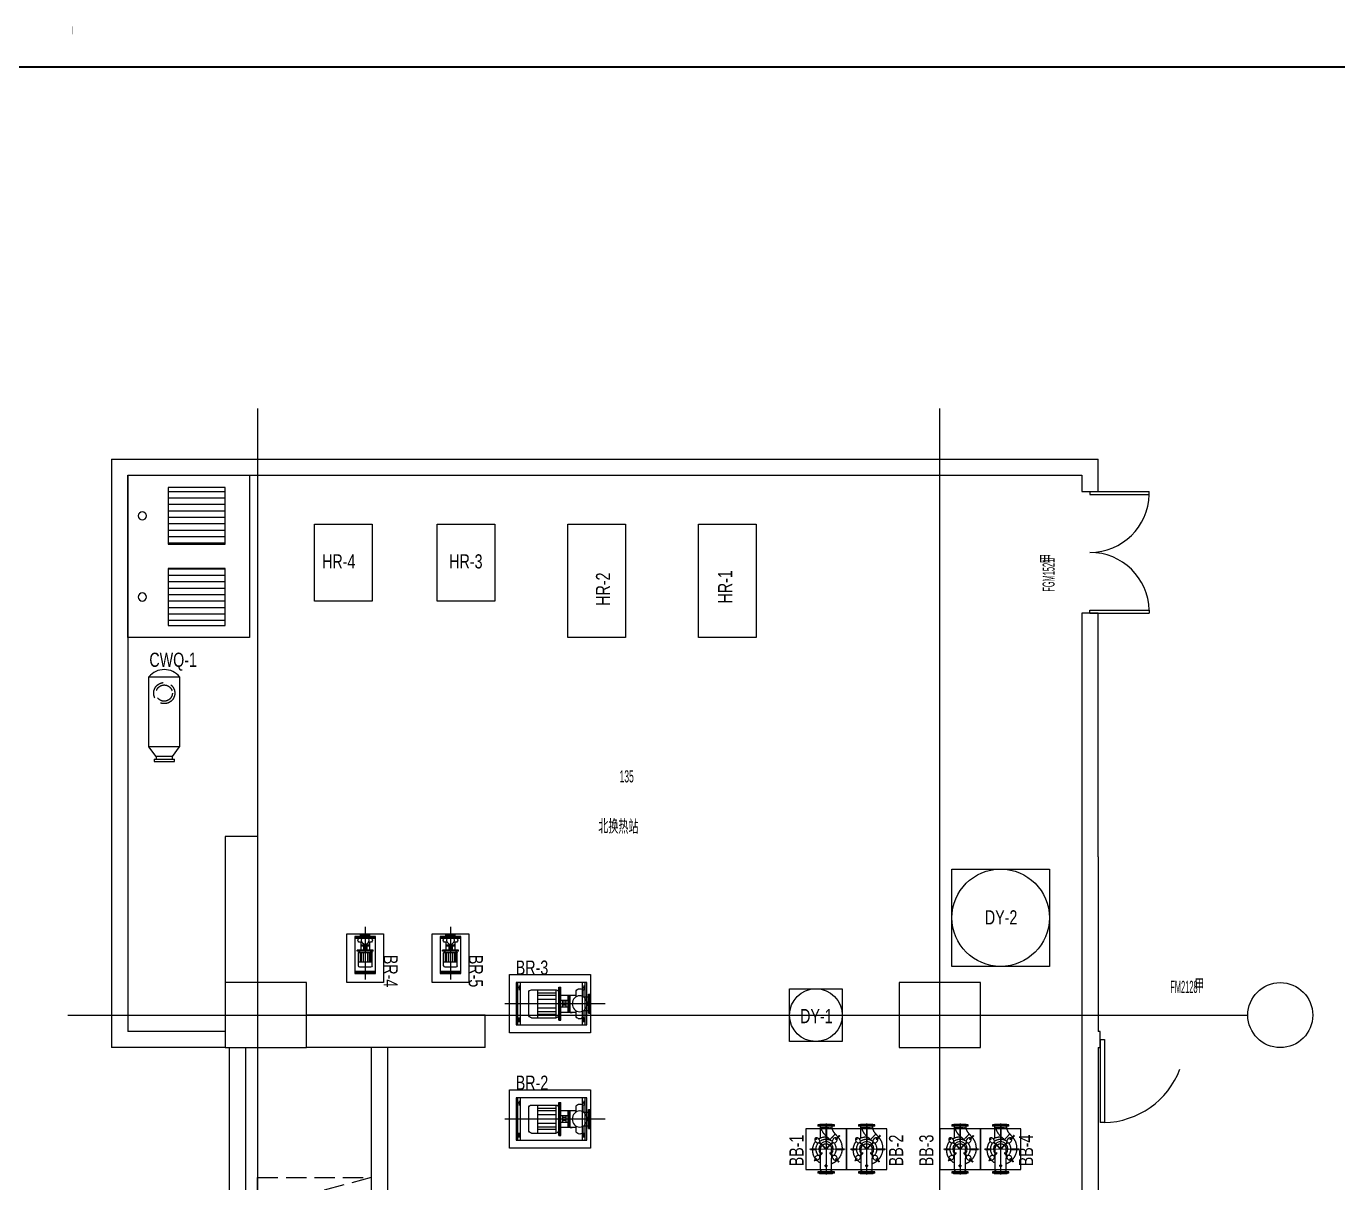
# Model space of a CAD drawing. Extents: x -253824 to 107923, y -224968 to 180578.
# Drawn here: x -191323 to -175171, y 16185 to 30432 of the extents above; entities that cross this region are included whole.
import ezdxf
from ezdxf.enums import TextEntityAlignment as Align

# ---------------------------------------------------------------- set-up
doc = ezdxf.new("R2010")
doc.units = 0
doc.header["$LTSCALE"] = 1000
doc.header["$MEASUREMENT"] = 0
doc.linetypes.add('CENTER', pattern=[2, 1.25, -0.25, 0.25, -0.25])
doc.linetypes.add('DASH', pattern=[0.35, 0.25, -0.1])
doc.layers.get('0').update_dxf_attribs({"linetype": 'CONTINUOUS'})
for name, color, linetype in [('02-TEXT_房间', 7, 'CONTINUOUS'), ('1轮廓实线层', 7, 'CONTINUOUS'), ('3中心线层', 1, 'CENTER'), ('A-TECH_结构', 21, 'CONTINUOUS'), ('A_STR-砌块墙', 121, 'CONTINUOUS'), ('A_STR-砼墙', 51, 'CONTINUOUS'), ('A_STR-砼柱', 51, 'CONTINUOUS'), ('ACS_COM_BZ', 3, 'CONTINUOUS'), ('AXIS', 3, 'CONTINUOUS'), ('AXIS_TEXT', 7, 'CONTINUOUS'), ('DEVICE', 2, 'CONTINUOUS'), ('DOOR_FIRE', 220, 'CONTINUOUS'), ('DOOR_FIRE_TEXT', 7, 'CONTINUOUS'), ('DOTE', 1, 'CONTINUOUS'), ('WALL', 9, 'CONTINUOUS'), ('改造', 7, 'CONTINUOUS'), ('集水坑&', 6, 'CONTINUOUS')]:
    doc.layers.add(name, color=color, linetype=linetype)
doc.layers.add('04-不打印_辅助线', color=165, linetype='CONTINUOUS', plot=False)
doc.layers.add('4', color=1, linetype='CENTER', lineweight=18)
doc.styles.add('_TCH_SPACE', font='ros.shx', dxfattribs={"width": 0.75, "height": 5, "bigfont": 'jd.shx'})
doc.styles.add('_TCH_WINDOW', font='ros.shx', dxfattribs={"width": 0.65, "height": 3.5, "bigfont": 'jd.shx'})
doc.styles.add('COMPLEX', font='COMPLEX')
doc.styles.add('HZF', font='ros.shx', dxfattribs={"width": 0.75, "bigfont": 'jd.shx'})

# ---------------------------------------------------------------- blocks, each defined once
blk = doc.blocks.new('图框-A1')
for points, const_width in [([(0, 0), (841, 0), (841, 594), (0, 594)], 0.05), ([(766, 584), (25, 584), (25, 10), (766, 10)], 0.5)]:
    blk.add_lwpolyline(points, close=True, dxfattribs=dict(const_width=const_width))
at = {"const_width": 0.05}
blk.add_lwpolyline([(420.5, 594), (420.5, 592)], dxfattribs=at)
blk = doc.blocks.new('12ddddddj')
at = {"layer": '集水坑&', "linetype": 'Continuous'}
h = blk.add_hatch(dxfattribs=at)
h.set_pattern_fill('ANSI31', color=256, scale=50, angle=135)
h.set_pattern_definition([(180, (350, -250), (-7e-15, -79.375), [])])
h.paths.add_polyline_path([(3014056, 294593), (3014756, 294593), (3014756, 293893), (3014056, 293893)])
h.paths.add_polyline_path([(3014056, 293593), (3014756, 293593), (3014756, 292893), (3014056, 292893)])
for points in [[(3015056, 294743), (3013556, 294743), (3013556, 292743), (3015056, 292743)], [(3014056, 294593), (3014756, 294593), (3014756, 293893), (3014056, 293893)], [(3014056, 293593), (3014756, 293593), (3014756, 292893), (3014056, 292893)]]:
    blk.add_lwpolyline(points, close=True, dxfattribs=at)
for centre in [(3013736, 294243), (3013736, 293243)]:
    blk.add_circle(centre, 50, dxfattribs=at)
blk = doc.blocks.new('_AXISO')
blk.add_circle((0, 0), 0.5)
at = {"layer": 'AXIS_TEXT', "style": 'COMPLEX', "width": 1.041667}
blk.add_attdef('A', text='', height=0.56, dxfattribs=at).set_placement((-0.25, -0.28), (0.25, -0.28), align=Align.FIT)
blk = doc.blocks.new('h1')
at = {"layer": 'A-TECH_结构', "linetype": 'DASH'}
for points in [[(-2, -2001), (1398, -2001), (1398, -4700), (-2, -4700), (-2, -2001)], [(1398, -2001), (455, -2250), (-2, -4700)]]:
    blk.add_lwpolyline(points, dxfattribs=at)
at = {"layer": 'A_STR-砌块墙'}
for p, q in [((-1802, 6850), (10348, 6850)), ((-1802, 6850), (-1802, -400)), ((10348, 6450), (10348, 6850)), ((-1602, 6650), (10148, 6650)), ((-1602, 6650), (-1602, -200)), ((10148, 6650), (10148, 6450)), ((10148, 6450), (10348, 6450)), ((10348, 4950), (10148, 4950)), ((10148, 4950), (10148, 1950)), ((10348, 1950), (10348, 4950)), ((10148, 1950), (10148, 1950)), ((10148, 1950), (10148, -300)), ((10348, 1950), (10348, -200)), ((-402, -200), (-1602, -200)), ((10148, -300), (10148, -4700)), ((10373, -200), (10348, -200)), ((10373, -400), (10373, -200)), ((-402, -400), (-1802, -400)), ((-352, -400), (-352, -6299)), ((-152, -400), (-152, -6299)), ((1398, -400), (1398, -4800)), ((1598, -400), (1398, -400)), ((1598, -400), (1598, -4700)), ((10348, -400), (10373, -400)), ((10348, -400), (10348, -4700)), ((1398, -4800), (1398, -6299)), ((10148, -4700), (1598, -4700)), ((10348, -4700), (10348, -4700)), ((10348, -4900), (10348, -4700)), ((10148, -4900), (1598, -4900)), ((1598, -4900), (1598, -6299)), ((10148, -4900), (10148, -6299)), ((10348, -4900), (10348, -4900)), ((10348, -4900), (10348, -6299))]:
    blk.add_line(p, q, dxfattribs=at)
at = {"layer": 'A_STR-砼墙'}
for p, q in [((-402, 2200), (-402, 400)), ((-2, 2200), (-402, 2200)), ((-2, 2200), (-2, 400)), ((2798, 0), (598, 0)), ((2798, -400), (2798, 0)), ((2798, -400), (598, -400))]:
    blk.add_line(p, q, dxfattribs=at)
at = {"layer": 'A_STR-砼柱'}
for p, q in [((598, 400), (-402, 400)), ((-402, 400), (-402, -400)), ((598, -400), (598, 400)), ((8898, 400), (7898, 400)), ((7898, 400), (7898, -400)), ((8898, -400), (8898, 400)), ((-402, -400), (598, -400)), ((7898, -400), (8898, -400))]:
    blk.add_line(p, q, dxfattribs=at)
at = {"layer": 'AXIS'}
for p, q in [((11192, 0), (12192, 0)), ((0, -6977), (0, -7977)), ((8398, -6977), (8398, -7977))]:
    blk.add_line(p, q, dxfattribs=at)
at = {"layer": 'DOOR_FIRE'}
for p, q in [((10248, 6450), (10979, 6450)), ((10248, 6450), (10248, 6412)), ((10248, 6412), (10979, 6412)), ((10979, 6412), (10979, 6450)), ((10248, 4987), (10979, 4987)), ((10248, 4950), (10248, 4987)), ((10248, 4950), (10979, 4950)), ((10979, 4987), (10979, 4950)), ((10373, -300), (10373, -1324)), ((10373, -300), (10425, -300)), ((10425, -300), (10425, -1324)), ((10425, -1324), (10373, -1324))]:
    blk.add_line(p, q, dxfattribs=at)
for centre, radius, start, end in [((10248, 6431), 731, 270, 358.5308), ((10248, 4969), 731, 1.4693, 90), ((10399, -300), 1024, 271.4691, 339.0071)]:
    blk.add_arc(centre, radius, start, end, dxfattribs=at)
at = {"layer": 'DOTE'}
for p, q in [((0, -6977), (0, 7474)), ((8398, -6977), (8398, 7474)), ((-2339, 0), (11192, 0))]:
    blk.add_line(p, q, dxfattribs=at)
at = {"layer": 'AXIS', "xscale": 800, "yscale": 800, "zscale": 800}
for p in [(12592, 0), (0, -8377), (8398, -8377)]:
    blk.add_blockref('_AXISO', p, dxfattribs=at)
at = {"layer": '集水坑&', "color": 1, "linetype": 'Continuous', "xscale": -1, "rotation": 180.0000022069715}
blk.add_blockref('12ddddddj', (-3015158, 299393), dxfattribs=at)
at = {"layer": '02-TEXT_房间', "color": 6, "style": '_TCH_SPACE', "width": 0.75}
blk.add_text('北换热站', height=173.6, rotation=359.1019, dxfattribs=at).set_placement((4192, 2240))
at = {"layer": '02-TEXT_房间', "style": '_TCH_SPACE', "width": 0.75}
blk.add_text('排风竖井', height=520.9, rotation=0, dxfattribs=at).set_placement((-152, -5450))
at = {"layer": '04-不打印_辅助线', "style": '_TCH_SPACE', "width": 0.529412}
blk.add_text('135', height=148.7, rotation=0.0499, dxfattribs=at).set_placement((4455, 2867))
at = {"layer": 'DOOR_FIRE_TEXT', "style": '_TCH_WINDOW'}
for s, height, rotation, width, p in [('甲', 174, 90, 0.65, (9813, 5564)), ('FGM1521', 148.8, 90, 0.458824, (9813, 5216)), ('FM2128', 148.8, 359.9998, 0.458824, (11238, 274)), ('甲', 174, 359.9998, 0.65, (11536, 274))]:
    blk.add_text(s, height=height, rotation=rotation, dxfattribs=dict(at, width=width)).set_placement(p)
blk = doc.blocks.new('beng')
at = {"layer": 'DEVICE', "color": 7}
for p, q in [((65, -300), (65, 300)), ((65, 229), (105, 229)), ((85, 259), (85, 194)), ((105, -300), (105, 300)), ((455, -234), (455, 234)), ((512, -198), (512, 198)), ((789, -198), (789, 198)), ((1054, -300), (1054, 300)), ((1055, 229), (1095, 229)), ((1075, 259), (1075, 194)), ((1095, -300), (1095, 300)), ((0, -134), (0, 134)), ((294, -122), (294, 122)), ((310, -122), (310, 122)), ((326, -122), (326, 122)), ((326, 47), (439, 47)), ((358, -47), (358, 47)), ((358, 22), (408, 22)), ((408, -47), (408, 47)), ((512, 150), (789, 150)), ((512, 115), (789, 115)), ((512, 62), (789, 62)), ((326, -47), (439, -47)), ((358, -22), (408, -22)), ((512, -62), (789, -62)), ((512, -115), (789, -115)), ((512, -150), (789, -150)), ((65, -229), (105, -229)), ((85, -259), (85, -194)), ((1054, -229), (1095, -229)), ((1075, -259), (1075, -194))]:
    blk.add_line(p, q, dxfattribs=at)
at = {"layer": 'DEVICE', "color": 7, "linetype": 'CENTER', "ltscale": 500}
blk.add_line((-241, 0), (1293, 0), dxfattribs=at)
at = {"layer": 'DEVICE', "color": 7}
blk.add_lwpolyline([(40, 300), (1120, 300), (1120, -300), (40, -300)], close=True, dxfattribs=at)
for centre in [(85, 229), (1075, 229), (85, -229), (1075, -229)]:
    blk.add_circle(centre, 8.14, dxfattribs=at)
at = {"layer": 'WALL', "ltscale": 0.2}
for p, q in [((471, 234), (439, 234)), ((439, -234), (439, 234)), ((471, -234), (471, 234)), ((889, 198), (512, 198)), ((16, 134), (-16, 134)), ((-16, -134), (-16, 134)), ((16, -134), (16, 134)), ((89, 96), (16, 96)), ((95, 100), (95, 185)), ((205, 100), (205, 185)), ((439, 122), (205, 122)), ((296, 122), (264, 122)), ((471, -142), (471, 142)), ((930, -157), (930, 157)), ((16, -134), (-16, -134)), ((16, -134), (3, -134)), ((89, -96), (16, -96)), ((95, -185), (95, -100)), ((205, -185), (205, -100)), ((206, -122), (439, -122)), ((296, -122), (264, -122)), ((296, -122), (283, -122)), ((471, -234), (439, -234)), ((471, -234), (458, -234)), ((889, -198), (512, -198))]:
    blk.add_line(p, q, dxfattribs=at)
blk.add_circle((150, 0), 114, dxfattribs=at)
for centre, radius, start, end in [((150, 144), 68.9, 36.4877, 143.5123), ((512, 157), 40.7, 90, 180), ((889, 157), 40.7, 0, 90), ((150, -144), 68.9, 216.4877, 323.5123), ((512, -157), 40.7, 180, 270), ((889, -157), 40.7, 270, 0)]:
    blk.add_arc(centre, radius, start, end, dxfattribs=at)
blk = doc.blocks.new('cwq-2')
at = {"layer": 'ACS_COM_BZ'}
for p, q in [((-189, 1043), (188, 1043)), ((-189, 182), (-189, 1043)), ((188, 1043), (188, 182)), ((188, 182), (-189, 182)), ((-100, 60), (-189, 182)), ((100, 60), (188, 182)), ((-125, 30), (125, 30)), ((-125, 30), (-125, 0)), ((-125, 0), (125, 0)), ((100, 60), (-100, 60)), ((-100, 60), (-100, 30)), ((-100, 30), (100, 30)), ((100, 30), (100, 60)), ((125, 0), (125, 30))]:
    blk.add_line(p, q, dxfattribs=at)
at = {"layer": 'ACS_COM_BZ', "linetype": 'DASH'}
for radius in [130, 100]:
    blk.add_circle((0, 843), radius, dxfattribs=at)
at = {"layer": 'ACS_COM_BZ'}
blk.add_arc((0, 891), 242, 38.9094, 141.0906, dxfattribs=at)
blk = doc.blocks.new('200')
at = {"color": 7, "linetype": 'Continuous'}
for p, q in [((-270, 279), (-279, 270)), ((-279, 270), (-278, 270)), ((-270, 278), (-278, 270)), ((-270, 279), (-270, 278)), ((6, 375), (-6, 375)), ((-6, 218), (-6, 375)), ((6, 218), (6, 375)), ((-495, 138), (-505, 128)), ((-505, 128), (-505, -128)), ((-470, 170), (-495, 170)), ((-495, 170), (-495, -170)), ((-470, 170), (-470, -170)), ((-470, 6), (-157, 6)), ((-435, 67), (-435, 6)), ((-251, 260), (-260, 251)), ((-260, 251), (-227, 218)), ((-260, 6), (-235, 34)), ((-251, 260), (-218, 227)), ((-6, 218), (6, 218)), ((-6, 196), (-6, 218)), ((6, 196), (6, 218)), ((130, 113), (123, 113)), ((130, 113), (130, 113)), ((130, 113), (187, 113)), ((187, 113), (187, 113)), ((218, 227), (242, 250)), ((227, 218), (250, 242)), ((242, 250), (250, 242)), ((253, 262), (262, 253)), ((253, 262), (262, 253)), ((253, 262), (253, 262)), ((262, 253), (262, 253)), ((330, 15), (331, 0)), ((330, 15), (350, 15)), ((470, 123), (435, 114)), ((435, 113), (435, 114)), ((495, 170), (470, 170)), ((470, 170), (470, -170)), ((495, 170), (495, -170)), ((505, 128), (495, 138)), ((505, 128), (505, -128)), ((-505, -128), (-495, -138)), ((-495, -170), (-470, -170)), ((-470, -6), (-157, -6)), ((-470, -123), (-435, -123)), ((-435, -6), (-435, -113)), ((-435, -113), (-435, -123)), ((-435, -123), (-223, -123)), ((-273, -7), (-272, -6)), ((-6, -205), (-6, -197)), ((-6, -320), (-6, -205)), ((6, -205), (6, -197)), ((6, -320), (6, -205)), ((187, -113), (130, -113)), ((187, -113), (187, -113)), ((218, -226), (229, -237)), ((226, -218), (237, -229)), ((237, -229), (229, -237)), ((243, -234), (234, -243)), ((234, -243), (235, -243)), ((243, -235), (235, -243)), ((243, -234), (243, -235)), ((331, 0), (330, -15)), ((350, -15), (330, -15)), ((435, -114), (435, -113)), ((435, -114), (470, -123)), ((470, -170), (495, -170)), ((495, -138), (505, -128)), ((-6, -320), (6, -320)), ((-6, -320), (6, -320)), ((-6, -320), (-6, -320)), ((6, -320), (6, -320))]:
    blk.add_line(p, q, dxfattribs=at)
at = {"color": 7, "linetype": 'Continuous', "flags": 128}
for points in [[(-278, 270), (-278, 270), (-278, 269), (-277, 268), (-276, 267), (-274, 266), (-272, 264), (-270, 262), (-268, 260), (-266, 257), (-263, 254), (-260, 251)], [(-270, 278), (-270, 278), (-269, 278), (-268, 277), (-267, 276), (-266, 274), (-264, 272), (-262, 270), (-260, 268), (-257, 266), (-254, 263), (-251, 260)], [(-17, 8), (-24, 15), (-31, 23), (-39, 30), (-46, 37), (-53, 45), (-60, 52), (-67, 59), (-74, 66), (-81, 73), (-88, 80), (-95, 86), (-101, 93), (-108, 99), (-114, 106), (-121, 112), (-127, 118), (-133, 124), (-139, 130), (-143, 134)], [(-14, 22), (-21, 30), (-29, 37), (-36, 45), (-43, 52), (-51, 59), (-58, 66), (-65, 73), (-72, 80), (-79, 87), (-86, 94), (-92, 101), (-99, 107), (-105, 114), (-112, 120), (-118, 126), (-124, 133), (-130, 138), (-134, 143)], [(71, 80), (78, 87), (85, 94), (92, 100), (98, 107), (105, 114), (111, 120), (118, 126), (124, 132), (130, 138), (134, 143)], [(88, 79), (95, 86), (101, 93), (108, 99), (114, 106), (120, 112), (127, 118), (133, 124), (139, 130), (143, 134)], [(242, 250), (244, 252), (246, 254), (248, 256), (249, 258), (250, 259), (251, 260), (252, 261), (253, 261), (253, 262)], [(250, 242), (252, 244), (254, 246), (256, 248), (258, 249), (259, 250), (260, 251), (261, 252), (261, 253), (262, 253)], [(-435, -113), (-450, -117), (-470, -123)], [(-17, -8), (-24, -15), (-31, -23), (-39, -30), (-46, -37), (-53, -45), (-60, -52), (-67, -59), (-74, -66), (-81, -73), (-88, -80), (-95, -86), (-101, -93), (-108, -99), (-114, -106), (-121, -112), (-127, -118), (-133, -124), (-139, -130), (-143, -134)], [(-14, -22), (-21, -30), (-29, -37), (-36, -45), (-43, -52), (-51, -59), (-58, -66), (-65, -73), (-72, -80), (-79, -87), (-86, -94), (-92, -101), (-99, -107), (-105, -114), (-112, -120), (-118, -126), (-124, -133), (-130, -138), (-134, -143)], [(71, -80), (78, -87), (85, -94), (92, -100), (98, -107), (105, -114), (111, -120), (118, -126), (124, -132), (130, -138), (134, -143)], [(88, -79), (95, -86), (101, -93), (108, -99), (114, -106), (120, -112), (127, -118), (133, -124), (139, -130), (143, -134)], [(229, -237), (230, -238), (231, -239), (232, -240), (233, -241), (233, -242), (234, -242), (234, -243), (234, -243)], [(237, -229), (238, -230), (239, -231), (240, -232), (241, -233), (242, -233), (242, -234), (243, -234), (243, -234)]]:
    blk.add_lwpolyline(points, dxfattribs=at)
for centre in [(-205, 205), (205, 205), (-205, -205), (205, -205)]:
    blk.add_circle(centre, 9)
at = {"color": 7, "linetype": 'Continuous'}
for centre, radius, start, end in [((0, 0), 205, 157.9016, 158.3584), ((0, 0), 149, 137.3118, 222.6882), ((0, 1), 148, 49.258, 132.7928), ((350, 0), 15, 270, 90), ((0, 0), 148, 227.2749, 310.6769)]:
    blk.add_arc(centre, radius, start, end, dxfattribs=at)
blk.add_ellipse((0, 4), major_axis=(0, 200), ratio=0.999829, start_param=3.111652, end_param=3.171533, dxfattribs=at)
for points, knots in [([(-160, 303), (-166, 300), (-177, 295), (-192, 286), (-205, 278), (-219, 268), (-231, 259), (-238, 253), (-242, 250)], [0, 0, 0, 0, 0.22118, 0.372949, 0.524719, 0.699911, 0.875095, 1, 1, 1, 1]), ([(-6, 335), (-8, 335), (-9, 335), (-13, 335), (-14, 335), (-19, 335), (-22, 335), (-29, 335), (-32, 335), (-39, 334), (-42, 334), (-52, 333), (-58, 332), (-71, 330), (-78, 329), (-88, 327), (-91, 327), (-97, 325), (-101, 324), (-110, 322), (-116, 320), (-135, 314), (-148, 309), (-160, 303)], [0, 0, 0, 0, 0.03125, 0.03125, 0.0625, 0.0625, 0.125, 0.125, 0.1875, 0.1875, 0.25, 0.25, 0.375, 0.375, 0.5, 0.5, 0.5625, 0.5625, 0.625, 0.625, 0.75, 0.75, 1, 1, 1, 1]), ([(91, 318), (85, 320), (73, 324), (55, 328), (36, 332), (19, 334), (9, 334), (6, 335)], [0, 0, 0, 0, 0.218596, 0.437192, 0.658686, 0.88018, 1, 1, 1, 1]), ([(225, 233), (225, 234), (224, 234), (223, 236), (221, 238), (218, 240), (215, 244), (212, 247), (208, 250), (205, 252), (202, 255), (197, 259), (191, 264), (184, 269), (177, 274), (170, 279), (163, 284), (155, 289), (148, 293), (140, 297), (132, 301), (124, 305), (117, 308), (112, 310), (109, 312), (107, 312), (91, 318)], [0.0393378, 0.0393378, 0.0393378, 0.0393378, 0.0417504, 0.0473216, 0.0528927, 0.0640351, 0.0751774, 0.0863198, 0.0974621, 0.1086044, 0.1197468, 0.1308891, 0.1531738, 0.1754585, 0.1977432, 0.2200278, 0.2423125, 0.2645972, 0.2868819, 0.3091666, 0.3314513, 0.3537359, 0.3760206, 0.387163, 0.3983053, 0.4035369, 0.4035369, 0.4035369, 0.4035369]), ([(-457, 123), (-460, 123), (-464, 123), (-468, 123), (-470, 123)], [0, 0, 0, 0, 0.501127, 1, 1, 1, 1]), ([(-458, 123), (-455, 122), (-448, 122), (-440, 122), (-435, 122)], [0, 0, 0, 0, 0.326378, 1, 1, 1, 1]), ([(-314, 186), (-314, 186), (-314, 186), (-315, 185), (-315, 185), (-316, 184), (-316, 184), (-318, 182), (-319, 181), (-322, 179), (-325, 177), (-331, 171), (-336, 168), (-343, 163), (-346, 161), (-349, 159), (-350, 158), (-353, 157), (-354, 156), (-357, 154), (-358, 154), (-360, 152), (-362, 151), (-365, 149), (-368, 148), (-373, 145), (-376, 144), (-381, 141), (-383, 140), (-389, 138), (-391, 137), (-396, 134), (-399, 133), (-404, 131), (-407, 130), (-411, 129), (-413, 128), (-415, 127), (-417, 127), (-419, 126), (-421, 126), (-424, 125), (-425, 124), (-429, 123), (-432, 122), (-435, 122)], [0, 0, 0, 0, 0.007813, 0.007813, 0.015625, 0.015625, 0.03125, 0.03125, 0.0625, 0.0625, 0.125, 0.125, 0.25, 0.25, 0.3125, 0.3125, 0.34375, 0.34375, 0.375, 0.375, 0.40625, 0.40625, 0.4375, 0.4375, 0.5, 0.5, 0.5625, 0.5625, 0.625, 0.625, 0.6875, 0.6875, 0.75, 0.75, 0.8125, 0.8125, 0.84375, 0.84375, 0.875, 0.875, 0.90625, 0.90625, 0.9375, 0.9375, 1, 1, 1, 1]), ([(-435, 122), (-435, 122), (-435, 121), (-435, 121), (-435, 121), (-435, 121), (-435, 121), (-435, 121), (-435, 121), (-435, 121), (-435, 121), (-435, 120), (-435, 120), (-435, 118), (-435, 118), (-435, 117), (-435, 116), (-435, 116)], [0, 0, 0, 0, 0.25, 0.25, 0.3125, 0.3125, 0.34375, 0.34375, 0.375, 0.375, 0.5, 0.5, 0.75, 0.75, 0.875, 0.875, 1, 1, 1, 1]), ([(-435, 109), (-435, 109), (-435, 109), (-435, 110), (-435, 110), (-435, 111), (-435, 111), (-435, 112), (-435, 112), (-435, 112), (-435, 113), (-435, 113), (-435, 114), (-435, 115), (-435, 115), (-435, 116), (-435, 116)], [0, 0, 0, 0, 0.057315, 0.114241, 0.170782, 0.226939, 0.282715, 0.338112, 0.393132, 0.447772, 0.502019, 0.603428, 0.703915, 0.803497, 0.902187, 1, 1, 1, 1]), ([(-435, 91), (-435, 91), (-435, 91), (-435, 92), (-435, 93), (-435, 94), (-435, 94), (-435, 95), (-435, 96), (-435, 96), (-435, 97), (-435, 98), (-435, 98), (-435, 99), (-435, 99), (-435, 100), (-435, 101), (-435, 102), (-435, 103), (-435, 104), (-435, 105), (-435, 106), (-435, 107), (-435, 108), (-435, 109), (-435, 109)], [0, 0, 0, 0, 0.0361256, 0.0718511, 0.1071776, 0.1421065, 0.1766389, 0.2107762, 0.2445193, 0.2778696, 0.3108282, 0.3433963, 0.375575, 0.4073653, 0.4387685, 0.4697856, 0.5004177, 0.5664522, 0.6314649, 0.6954328, 0.7583678, 0.8202814, 0.8811844, 0.9410873, 1, 1, 1, 1]), ([(-435, 91), (-435, 90), (-435, 90), (-435, 89), (-435, 88), (-435, 87), (-435, 87), (-435, 86), (-435, 86)], [0, 0, 0, 0, 0.161553, 0.325177, 0.490877, 0.658598, 0.828305, 1, 1, 1, 1]), ([(-435, 81), (-435, 81), (-435, 81), (-435, 82), (-435, 83), (-435, 84), (-435, 84), (-435, 85), (-435, 86), (-435, 86)], [0, 0, 0, 0, 0.155342, 0.30652, 0.453535, 0.596389, 0.735084, 0.86962, 1, 1, 1, 1]), ([(-435, 67), (-435, 70), (-435, 74), (-435, 78), (-435, 80), (-435, 81)], [0.94580415, 0.94580415, 0.94580415, 0.94580415, 0.97072555, 0.99564696, 1, 1, 1, 1]), ([(-314, 186), (-314, 186), (-314, 186), (-314, 186), (-314, 186), (-313, 186), (-313, 186), (-313, 186), (-313, 186), (-313, 186), (-313, 186), (-313, 186), (-313, 186), (-313, 186), (-313, 186), (-313, 186), (-313, 186), (-313, 186), (-313, 186), (-313, 186), (-313, 186)], [0, 0, 0, 0, 0.0625, 0.0625, 0.125, 0.25, 0.25, 0.3125, 0.3125, 0.375, 0.5, 0.5, 0.5625, 0.5625, 0.625, 0.75, 0.75, 0.875, 0.875, 1, 1, 1, 1]), ([(-313, 186), (-313, 186), (-313, 186), (-313, 186), (-313, 186), (-313, 186), (-313, 186), (-313, 186), (-313, 186), (-313, 186), (-313, 186), (-313, 186), (-313, 186), (-313, 186), (-312, 186), (-311, 185), (-311, 185), (-309, 184), (-308, 184), (-306, 182), (-305, 181), (-301, 178), (-298, 176), (-292, 171), (-288, 168), (-281, 161), (-277, 158), (-269, 150), (-265, 147), (-259, 141), (-257, 139), (-253, 135), (-251, 133), (-247, 130), (-245, 128), (-242, 125), (-241, 124), (-240, 123), (-239, 122), (-238, 122), (-238, 121), (-238, 121), (-237, 121), (-237, 121), (-237, 120), (-237, 120), (-237, 120), (-237, 120), (-237, 120)], [0, 0, 0, 0, 0.000122, 0.000122, 0.000244, 0.000488, 0.000977, 0.001953, 0.003906, 0.007813, 0.015625, 0.015625, 0.03125, 0.03125, 0.0625, 0.0625, 0.125, 0.125, 0.1875, 0.1875, 0.25, 0.25, 0.375, 0.375, 0.5, 0.5, 0.625, 0.625, 0.75, 0.75, 0.8125, 0.8125, 0.875, 0.875, 0.9375, 0.9375, 0.96875, 0.96875, 0.984375, 0.984375, 0.992188, 0.996094, 0.998047, 0.999023, 0.999512, 0.999756, 0.999756, 1, 1, 1, 1]), ([(-303, 196), (-304, 195), (-305, 194), (-306, 193), (-307, 192), (-307, 192)], [0, 0, 0, 0, 0.500001, 0.750003, 1, 1, 1, 1]), ([(-264, 230), (-265, 229), (-270, 225), (-276, 220), (-283, 213), (-288, 209), (-290, 207)], [0, 0, 0, 0, 0.133301, 0.49999, 0.683341, 1, 1, 1, 1]), ([(-263, 231), (-266, 229), (-270, 224), (-275, 220), (-277, 219)], [0, 0, 0, 0, 0.6049, 1, 1, 1, 1]), ([(-256, 238), (-256, 237), (-258, 235), (-261, 233), (-263, 231)], [0, 0, 0, 0, 0.084418, 1, 1, 1, 1]), ([(-251, 242), (-252, 241), (-254, 239), (-255, 238), (-256, 238)], [0, 0, 0, 0, 0.795003, 1, 1, 1, 1]), ([(-237, 120), (-235, 119), (-233, 117), (-229, 113), (-227, 111), (-223, 107), (-221, 105), (-210, 97), (-200, 86), (-193, 81)], [0, 0, 0, 0, 0.25, 0.25, 0.5, 0.5, 0.75, 0.75, 1, 1, 1, 1]), ([(-235, 34), (-235, 34), (-235, 34), (-234, 35), (-234, 35), (-234, 36), (-233, 36), (-233, 37), (-232, 37), (-231, 38), (-231, 39), (-229, 41), (-228, 42), (-227, 43), (-227, 44), (-226, 45), (-225, 45), (-224, 47), (-223, 48), (-220, 51), (-219, 53), (-216, 56), (-215, 57), (-213, 59), (-212, 60), (-209, 63), (-207, 65), (-204, 68), (-203, 69), (-201, 72), (-200, 73), (-198, 76), (-196, 78), (-184, 90)], [0, 0, 0, 0, 0.03125, 0.03125, 0.0625, 0.0625, 0.09375, 0.09375, 0.125, 0.125, 0.1875, 0.1875, 0.25, 0.25, 0.28125, 0.28125, 0.3125, 0.3125, 0.375, 0.375, 0.5, 0.5, 0.5625, 0.5625, 0.625, 0.625, 0.75, 0.75, 0.8125, 0.8125, 0.875, 0.875, 1, 1, 1, 1]), ([(-205, 6), (-205, 12), (-204, 18), (-203, 27), (-203, 30), (-202, 34), (-202, 36), (-201, 38), (-201, 39), (-201, 40), (-201, 41), (-200, 43), (-200, 44), (-200, 47), (-199, 47), (-199, 49), (-199, 49), (-198, 52), (-198, 53), (-197, 56), (-197, 57), (-196, 62), (-195, 64), (-193, 69), (-193, 70), (-192, 72), (-192, 73), (-191, 74), (-191, 74), (-191, 75), (-191, 75), (-191, 76)], [0, 0, 0, 0, 0.25, 0.25, 0.375, 0.375, 0.4375, 0.4375, 0.46875, 0.46875, 0.5, 0.5, 0.5625, 0.5625, 0.59375, 0.59375, 0.625, 0.625, 0.6875, 0.6875, 0.75, 0.75, 0.875, 0.875, 0.9375, 0.9375, 0.96875, 0.96875, 0.984375, 0.984375, 1, 1, 1, 1]), ([(-191, 76), (-191, 76), (-190, 76), (-190, 76), (-190, 76), (-190, 76), (-190, 77), (-190, 77), (-190, 77), (-190, 77), (-190, 77), (-190, 77), (-190, 77), (-190, 77), (-190, 77), (-190, 77), (-190, 77), (-190, 77), (-190, 77), (-190, 77)], [0, 0, 0, 0, 0.25, 0.25, 0.5, 0.5, 0.625, 0.625, 0.75, 0.75, 0.78125, 0.78125, 0.796875, 0.796875, 0.8125, 0.8125, 0.875, 0.875, 1, 1, 1, 1]), ([(-190, 77), (-190, 77), (-190, 77), (-190, 77), (-190, 77), (-190, 78), (-190, 78), (-189, 78)], [0, 0, 0, 0, 0.125, 0.1875, 0.25, 0.5, 1, 1, 1, 1]), ([(-189, 78), (-189, 80), (-188, 81), (-187, 84), (-186, 86), (-185, 88), (-184, 90), (-183, 93), (-182, 94), (-180, 98), (-178, 101), (-176, 105), (-175, 106), (-174, 109), (-173, 110), (-170, 114), (-169, 117), (-165, 122), (-163, 124), (-161, 127), (-160, 128), (-160, 128)], [0, 0, 0, 0, 0.0625, 0.0625, 0.125, 0.125, 0.1875, 0.1875, 0.25, 0.25, 0.375, 0.375, 0.4375, 0.4375, 0.5, 0.5, 0.625, 0.625, 0.75, 0.75, 0.7790249, 0.7790249, 0.7790249, 0.7790249]), ([(-128, 160), (-128, 160), (-127, 161), (-122, 165), (-117, 169), (-106, 175), (-101, 179), (-94, 182), (-93, 183), (-90, 184), (-88, 185), (-84, 187), (-81, 188), (-73, 192), (-67, 194), (-55, 198), (-49, 199), (-37, 202), (-31, 203), (-23, 204), (-22, 204), (-18, 204), (-17, 204), (-12, 205), (-9, 205), (-6, 205)], [0.1104039, 0.1104039, 0.1104039, 0.1104039, 0.125, 0.125, 0.25, 0.25, 0.375, 0.375, 0.40625, 0.40625, 0.4375, 0.4375, 0.5, 0.5, 0.625, 0.625, 0.75, 0.75, 0.875, 0.875, 0.90625, 0.90625, 0.9375, 0.9375, 1, 1, 1, 1]), ([(-111, 0), (-111, 7), (-111, 14), (-109, 24), (-108, 27), (-107, 32), (-106, 33), (-105, 36), (-105, 37), (-104, 38), (-104, 39), (-103, 43), (-101, 46), (-98, 52), (-97, 55), (-93, 61), (-91, 64), (-88, 68), (-87, 69), (-86, 71), (-85, 72), (-84, 73), (-84, 74), (-83, 75)], [0, 0, 0, 0, 0.25, 0.25, 0.375, 0.375, 0.4375, 0.4375, 0.46875, 0.46875, 0.5, 0.5, 0.625, 0.625, 0.75, 0.75, 0.875, 0.875, 0.9375, 0.9375, 0.96875, 0.96875, 1, 1, 1, 1]), ([(-75, 83), (-70, 87), (-66, 91), (-60, 95), (-58, 95), (-56, 97), (-55, 98), (-51, 100), (-48, 101), (-40, 105), (-35, 107), (-28, 109), (-27, 109), (-24, 110), (-22, 110), (-18, 111), (-15, 112), (-12, 112)], [0, 0, 0, 0, 0.25, 0.25, 0.3125, 0.3125, 0.375, 0.375, 0.5, 0.5, 0.75, 0.75, 0.8125, 0.8125, 0.875, 0.875, 1, 1, 1, 1]), ([(-14, 22), (-15, 20), (-16, 15), (-16, 11), (-17, 8)], [0, 0, 0, 0, 0.499395, 1, 1, 1, 1]), ([(13, 113), (12, 113), (11, 113), (8, 113), (7, 113), (6, 113), (5, 113), (4, 113), (4, 113), (3, 113), (2, 113), (1, 113), (1, 113), (0, 113), (-1, 113), (-1, 113), (-2, 113), (-2, 113), (-2, 113), (-3, 113), (-4, 113), (-4, 113), (-5, 113), (-5, 112), (-5, 112), (-6, 112), (-6, 112), (-7, 112), (-7, 112), (-7, 112), (-8, 112), (-8, 112), (-9, 112), (-9, 112), (-10, 112), (-11, 112), (-11, 112), (-12, 112), (-12, 112), (-12, 112)], [0, 0, 0, 0, 0.125, 0.125, 0.25, 0.25, 0.3125, 0.3125, 0.375, 0.375, 0.4375, 0.4375, 0.5, 0.5, 0.5625, 0.5625, 0.59375, 0.59375, 0.625, 0.625, 0.6875, 0.6875, 0.71875, 0.71875, 0.75, 0.75, 0.78125, 0.78125, 0.8125, 0.8125, 0.84375, 0.84375, 0.875, 0.875, 0.9375, 0.9375, 0.96875, 0.96875, 1, 1, 1, 1]), ([(6, 205), (12, 205), (18, 204), (31, 203), (37, 202), (44, 200), (46, 200), (49, 199), (51, 199), (55, 197), (58, 197), (67, 194), (73, 192), (84, 187), (90, 184), (98, 180), (101, 179), (105, 176), (106, 175), (109, 174), (110, 173), (117, 169), (122, 165), (127, 161), (128, 160), (128, 160)], [0, 0, 0, 0, 0.125, 0.125, 0.25, 0.25, 0.28125, 0.28125, 0.3125, 0.3125, 0.375, 0.375, 0.5, 0.5, 0.625, 0.625, 0.6875, 0.6875, 0.71875, 0.71875, 0.75, 0.75, 0.875, 0.875, 0.8891132, 0.8891132, 0.8891132, 0.8891132]), ([(71, 113), (71, 113), (71, 113), (70, 113), (70, 113), (70, 113), (70, 113), (69, 113), (69, 113), (69, 113), (69, 113), (69, 113), (69, 113), (69, 113), (69, 113), (69, 113), (69, 113), (68, 113), (68, 113), (67, 113), (66, 113), (65, 113), (65, 113), (64, 113), (63, 113), (62, 113), (61, 113), (58, 113), (57, 113), (55, 113), (55, 113), (53, 113), (53, 113), (51, 113), (49, 113), (46, 113), (45, 113), (41, 113), (38, 113), (33, 113), (32, 113), (29, 113), (28, 113), (26, 113), (25, 113), (24, 113), (23, 113), (22, 113), (21, 113), (20, 113), (20, 113), (18, 113), (18, 113), (17, 113), (16, 113), (15, 113), (14, 113), (13, 113)], [0, 0, 0, 0, 0.007813, 0.007813, 0.015625, 0.015625, 0.019531, 0.019531, 0.023438, 0.023438, 0.027344, 0.027344, 0.03125, 0.03125, 0.039063, 0.039063, 0.046875, 0.046875, 0.0625, 0.0625, 0.125, 0.125, 0.15625, 0.15625, 0.1875, 0.1875, 0.25, 0.25, 0.3125, 0.3125, 0.34375, 0.34375, 0.375, 0.375, 0.4375, 0.4375, 0.5, 0.5, 0.625, 0.625, 0.6875, 0.6875, 0.75, 0.75, 0.78125, 0.78125, 0.8125, 0.8125, 0.84375, 0.84375, 0.875, 0.875, 0.90625, 0.90625, 0.9375, 0.9375, 1, 1, 1, 1]), ([(71, 113), (71, 113), (72, 113), (72, 113), (73, 113), (74, 113), (74, 113), (76, 113), (78, 113), (82, 113), (85, 113), (90, 113), (93, 113), (97, 113), (99, 113), (102, 113), (103, 113), (104, 113)], [0, 0, 0, 0, 0.03125, 0.03125, 0.0625, 0.0625, 0.125, 0.125, 0.25, 0.25, 0.5, 0.5, 0.75, 0.75, 0.875, 0.875, 1, 1, 1, 1]), ([(71, 80), (74, 80), (79, 80), (85, 79), (88, 79)], [0, 0, 0, 0, 0.499302, 1, 1, 1, 1]), ([(121, 113), (122, 113), (122, 113), (122, 113), (122, 113), (123, 113), (123, 113), (123, 113), (123, 113), (123, 113), (123, 113), (123, 113), (123, 113), (123, 113), (123, 113), (123, 113)], [0, 0, 0, 0, 0.5, 0.5, 0.75, 0.75, 0.875, 0.875, 0.9375, 0.9375, 0.96875, 0.96875, 0.984375, 0.984375, 1, 1, 1, 1]), ([(160, 128), (161, 127), (162, 126), (165, 122), (166, 120), (171, 113)], [0.5734972, 0.5734972, 0.5734972, 0.5734972, 0.75, 0.75, 1, 1, 1, 1]), ([(348, 113), (347, 113), (346, 113), (344, 113), (344, 113), (342, 113), (342, 113), (340, 113), (340, 113), (338, 113), (338, 113), (336, 113), (335, 113), (330, 113), (328, 113), (322, 113), (319, 113), (313, 113), (309, 113), (303, 113), (300, 113), (293, 113), (290, 113), (283, 113), (279, 113), (272, 113), (269, 113), (262, 113), (258, 113), (251, 113), (247, 113), (240, 113), (236, 113), (232, 113), (232, 113), (232, 113)], [0, 0, 0, 0, 0.03125, 0.03125, 0.046875, 0.046875, 0.0625, 0.0625, 0.078125, 0.078125, 0.09375, 0.09375, 0.125, 0.125, 0.1875, 0.1875, 0.25, 0.25, 0.3125, 0.3125, 0.375, 0.375, 0.4375, 0.4375, 0.5, 0.5, 0.5625, 0.5625, 0.625, 0.625, 0.6875, 0.6875, 0.75, 0.75, 0.7504276, 0.7504276, 0.7504276, 0.7504276]), ([(292, 129), (292, 129), (292, 129), (291, 130), (290, 133), (288, 137), (286, 141), (284, 147), (281, 154), (276, 162), (272, 170), (268, 177), (263, 185), (259, 191), (255, 196), (253, 200), (250, 204), (247, 207), (245, 211), (242, 214), (239, 218), (237, 220), (235, 223), (234, 224), (233, 225), (233, 225)], [0.4336447, 0.4336447, 0.4336447, 0.4336447, 0.4336448, 0.4336448, 0.4447871, 0.4559294, 0.4670718, 0.4782141, 0.5004988, 0.5227835, 0.5450682, 0.5673528, 0.5896375, 0.6119222, 0.6230646, 0.6342069, 0.6453492, 0.6564916, 0.6676339, 0.6787763, 0.6899186, 0.7010609, 0.7066321, 0.7122033, 0.7131098, 0.7131098, 0.7131098, 0.7131098]), ([(297, 113), (295, 120), (294, 122), (293, 125), (292, 128), (292, 129)], [0.71310984, 0.71310984, 0.71310984, 0.71310984, 0.72058108, 0.7295464, 0.73851168, 0.73851168, 0.73851168, 0.73851168]), ([(418, 113), (417, 113), (416, 113), (410, 113), (406, 113), (399, 112), (397, 112), (393, 112), (390, 112), (386, 112), (384, 112), (381, 112), (379, 112), (377, 112), (376, 112), (371, 112), (366, 112), (360, 112), (357, 112), (353, 113), (351, 113), (348, 113)], [0.3430994, 0.3430994, 0.3430994, 0.3430994, 0.375, 0.375, 0.5, 0.5, 0.5625, 0.5625, 0.625, 0.625, 0.6875, 0.6875, 0.71875, 0.71875, 0.75, 0.75, 0.875, 0.875, 0.9375, 0.9375, 0.9999997, 0.9999997, 0.9999997, 0.9999997]), ([(418, 113), (419, 113), (421, 113), (422, 113), (422, 113)], [0, 0, 0, 0, 0.725773, 1, 1, 1, 1]), ([(435, 113), (433, 113), (429, 113), (425, 113), (422, 113)], [0, 0, 0, 0, 0.39137, 1, 1, 1, 1]), ([(465, 0), (465, 2), (465, 4), (465, 7), (465, 9), (465, 15), (464, 18), (464, 23), (464, 24), (464, 26), (464, 27), (464, 29), (464, 31), (464, 35), (464, 37), (464, 40), (464, 42), (463, 47), (463, 50), (462, 57), (462, 60), (461, 65), (461, 66), (461, 68), (461, 69), (460, 71), (460, 71), (460, 75), (459, 78), (458, 83), (457, 85), (456, 90), (455, 92), (454, 95), (453, 96), (453, 98), (452, 99), (451, 102), (450, 103), (448, 106), (447, 107), (445, 109), (445, 109), (444, 110), (444, 110), (443, 111), (443, 111), (442, 111), (442, 111), (441, 112), (441, 112), (440, 112), (439, 112), (438, 113), (438, 113), (436, 113), (436, 113), (435, 113)], [0, 0, 0, 0, 0.03125, 0.03125, 0.0625, 0.0625, 0.125, 0.125, 0.140625, 0.140625, 0.15625, 0.15625, 0.1875, 0.1875, 0.21875, 0.21875, 0.25, 0.25, 0.3125, 0.3125, 0.375, 0.375, 0.40625, 0.40625, 0.421875, 0.421875, 0.4375, 0.4375, 0.5, 0.5, 0.5625, 0.5625, 0.625, 0.625, 0.65625, 0.65625, 0.6875, 0.6875, 0.75, 0.75, 0.8125, 0.8125, 0.84375, 0.84375, 0.859375, 0.859375, 0.875, 0.875, 0.890625, 0.890625, 0.90625, 0.90625, 0.9375, 0.9375, 0.96875, 0.96875, 1, 1, 1, 1]), ([(-273, -7), (-275, -10), (-278, -12), (-283, -17), (-285, -19), (-293, -26), (-298, -31), (-307, -37), (-309, -39), (-313, -42), (-315, -43), (-318, -45), (-319, -46), (-322, -48), (-323, -49), (-326, -51), (-327, -52), (-330, -54), (-332, -55), (-335, -57), (-336, -58), (-343, -62), (-349, -66), (-362, -73), (-368, -76), (-381, -82), (-387, -85), (-397, -89), (-401, -90), (-406, -92), (-407, -93), (-411, -94), (-412, -94), (-414, -95)], [0, 0, 0, 0, 0.0625, 0.0625, 0.125, 0.125, 0.25, 0.25, 0.3125, 0.3125, 0.34375, 0.34375, 0.375, 0.375, 0.40625, 0.40625, 0.4375, 0.4375, 0.46875, 0.46875, 0.5, 0.5, 0.625, 0.625, 0.75, 0.75, 0.875, 0.875, 0.9375, 0.9375, 0.96875, 0.96875, 1, 1, 1, 1]), ([(-243, -6), (-243, -11), (-243, -16), (-243, -24), (-243, -26), (-243, -31), (-243, -34), (-242, -41), (-242, -46), (-241, -53), (-241, -56), (-240, -61), (-240, -63), (-238, -76), (-236, -85), (-233, -97), (-232, -100), (-230, -104), (-229, -107), (-227, -114), (-225, -118), (-223, -123)], [0, 0, 0, 0, 0.125, 0.125, 0.1875, 0.1875, 0.25, 0.25, 0.375, 0.375, 0.4375, 0.4375, 0.5, 0.5, 0.75, 0.75, 0.8125, 0.8125, 0.875, 0.875, 1, 1, 1, 1]), ([(-212, -147), (-214, -143), (-216, -139), (-220, -131), (-222, -127), (-224, -123)], [0, 0, 0, 0, 0.5, 0.5, 1, 1, 1, 1]), ([(-160, -128), (-160, -128), (-161, -127), (-163, -124), (-165, -122), (-168, -118), (-169, -116), (-170, -114), (-171, -113), (-176, -106), (-179, -101), (-184, -90), (-187, -84), (-192, -73), (-194, -67), (-197, -58), (-197, -55), (-199, -51), (-199, -49), (-200, -46), (-200, -45), (-202, -37), (-203, -31), (-204, -22), (-204, -18), (-205, -12), (-205, -9), (-205, -6)], [0.1100558, 0.1100558, 0.1100558, 0.1100558, 0.125, 0.125, 0.1875, 0.1875, 0.21875, 0.21875, 0.25, 0.25, 0.375, 0.375, 0.5, 0.5, 0.625, 0.625, 0.6875, 0.6875, 0.71875, 0.71875, 0.75, 0.75, 0.875, 0.875, 0.9375, 0.9375, 1, 1, 1, 1]), ([(-155, -216), (-155, -217), (-149, -221), (-140, -228), (-126, -238), (-112, -246), (-98, -253), (-84, -260), (-69, -265), (-54, -270), (-38, -274), (-22, -277), (-12, -279), (-6, -279)], [0.0593777, 0.0593777, 0.0593777, 0.0593777, 0.0802246, 0.1741636, 0.2694329, 0.3647022, 0.45325, 0.541866, 0.6304138, 0.721535, 0.8127304, 0.9038513, 1, 1, 1, 1]), ([(-6, -205), (-12, -205), (-18, -204), (-26, -203), (-28, -203), (-31, -203), (-32, -202), (-37, -202), (-40, -201), (-49, -199), (-55, -198), (-67, -194), (-73, -192), (-84, -187), (-90, -184), (-97, -181), (-98, -180), (-101, -178), (-102, -178), (-106, -175), (-109, -174), (-117, -169), (-122, -165), (-127, -161), (-128, -160), (-128, -160)], [0, 0, 0, 0, 0.125, 0.125, 0.15625, 0.15625, 0.1875, 0.1875, 0.25, 0.25, 0.375, 0.375, 0.5, 0.5, 0.625, 0.625, 0.65625, 0.65625, 0.6875, 0.6875, 0.75, 0.75, 0.875, 0.875, 0.8892666, 0.8892666, 0.8892666, 0.8892666]), ([(-83, -75), (-84, -73), (-85, -72), (-87, -69), (-88, -68), (-91, -64), (-93, -61), (-97, -55), (-98, -52), (-101, -46), (-103, -43), (-104, -38), (-105, -37), (-106, -33), (-107, -32), (-108, -27), (-109, -24), (-111, -14), (-111, -7), (-111, 0)], [0, 0, 0, 0, 0.0625, 0.0625, 0.125, 0.125, 0.25, 0.25, 0.375, 0.375, 0.5, 0.5, 0.5625, 0.5625, 0.625, 0.625, 0.75, 0.75, 1, 1, 1, 1]), ([(-12, -112), (-15, -112), (-18, -111), (-22, -110), (-24, -110), (-27, -109), (-28, -109), (-35, -107), (-40, -105), (-48, -101), (-51, -100), (-55, -98), (-56, -97), (-58, -95), (-60, -95), (-66, -91), (-70, -87), (-75, -83)], [0, 0, 0, 0, 0.125, 0.125, 0.1875, 0.1875, 0.25, 0.25, 0.5, 0.5, 0.625, 0.625, 0.6875, 0.6875, 0.75, 0.75, 1, 1, 1, 1]), ([(-14, -22), (-15, -20), (-16, -15), (-16, -11), (-17, -8)], [0, 0, 0, 0, 0.499395, 1, 1, 1, 1]), ([(13, -113), (12, -113), (11, -113), (8, -113), (7, -113), (6, -113), (5, -113), (4, -113), (4, -113), (3, -113), (2, -113), (1, -113), (1, -113), (0, -113), (-1, -113), (-1, -113), (-2, -113), (-2, -113), (-2, -113), (-3, -113), (-4, -113), (-4, -113), (-5, -113), (-5, -112), (-5, -112), (-6, -112), (-6, -112), (-7, -112), (-7, -112), (-7, -112), (-8, -112), (-8, -112), (-9, -112), (-9, -112), (-10, -112), (-11, -112), (-11, -112), (-12, -112), (-12, -112), (-12, -112)], [0, 0, 0, 0, 0.125, 0.125, 0.25, 0.25, 0.3125, 0.3125, 0.375, 0.375, 0.4375, 0.4375, 0.5, 0.5, 0.5625, 0.5625, 0.59375, 0.59375, 0.625, 0.625, 0.6875, 0.6875, 0.71875, 0.71875, 0.75, 0.75, 0.78125, 0.78125, 0.8125, 0.8125, 0.84375, 0.84375, 0.875, 0.875, 0.9375, 0.9375, 0.96875, 0.96875, 1, 1, 1, 1]), ([(128, -160), (128, -160), (127, -161), (122, -165), (117, -169), (109, -174), (106, -175), (102, -178), (101, -179), (98, -180), (97, -181), (90, -184), (84, -187), (73, -192), (67, -194), (55, -198), (49, -199), (41, -201), (40, -201), (37, -202), (35, -202), (31, -203), (28, -203), (18, -204), (12, -205), (6, -205)], [0.1108758, 0.1108758, 0.1108758, 0.1108758, 0.125, 0.125, 0.25, 0.25, 0.3125, 0.3125, 0.34375, 0.34375, 0.375, 0.375, 0.5, 0.5, 0.625, 0.625, 0.75, 0.75, 0.78125, 0.78125, 0.8125, 0.8125, 0.875, 0.875, 1, 1, 1, 1]), ([(6, -280), (11, -281), (22, -281), (39, -280), (55, -279), (71, -276), (86, -273), (101, -269), (116, -265), (130, -259), (144, -253), (158, -246), (171, -239), (180, -234), (184, -231), (186, -229)], [0, 0, 0, 0, 0.08654, 0.173081, 0.260694, 0.348306, 0.428526, 0.508797, 0.589016, 0.671179, 0.753398, 0.835561, 0.911384, 0.987207, 1, 1, 1, 1]), ([(71, -113), (71, -113), (71, -113), (70, -113), (70, -113), (70, -113), (70, -113), (69, -113), (69, -113), (69, -113), (69, -113), (69, -113), (69, -113), (69, -113), (69, -113), (69, -113), (69, -113), (68, -113), (68, -113), (67, -113), (66, -113), (65, -113), (65, -113), (64, -113), (63, -113), (62, -113), (61, -113), (58, -113), (57, -113), (55, -113), (55, -113), (53, -113), (53, -113), (51, -113), (49, -113), (46, -113), (45, -113), (41, -113), (38, -113), (33, -113), (32, -113), (29, -113), (28, -113), (26, -113), (25, -113), (24, -113), (23, -113), (22, -113), (21, -113), (20, -113), (20, -113), (18, -113), (18, -113), (17, -113), (16, -113), (15, -113), (14, -113), (13, -113)], [0, 0, 0, 0, 0.007812, 0.007812, 0.015625, 0.015625, 0.019531, 0.019531, 0.023437, 0.023437, 0.027344, 0.027344, 0.03125, 0.03125, 0.039062, 0.039062, 0.046875, 0.046875, 0.0625, 0.0625, 0.125, 0.125, 0.15625, 0.15625, 0.1875, 0.1875, 0.25, 0.25, 0.3125, 0.3125, 0.34375, 0.34375, 0.375, 0.375, 0.4375, 0.4375, 0.5, 0.5, 0.625, 0.625, 0.6875, 0.6875, 0.75, 0.75, 0.78125, 0.78125, 0.8125, 0.8125, 0.84375, 0.84375, 0.875, 0.875, 0.90625, 0.90625, 0.9375, 0.9375, 1, 1, 1, 1]), ([(88, -79), (85, -79), (79, -80), (74, -80), (71, -80)], [0, 0, 0, 0, 0.499312, 1, 1, 1, 1]), ([(71, -113), (71, -113), (72, -113), (72, -113), (73, -113), (74, -113), (74, -113), (76, -113), (78, -113), (82, -113), (85, -113), (90, -113), (93, -113), (97, -113), (99, -113), (102, -113), (103, -113), (104, -113)], [0, 0, 0, 0, 0.03125, 0.03125, 0.0625, 0.0625, 0.125, 0.125, 0.25, 0.25, 0.5, 0.5, 0.75, 0.75, 0.875, 0.875, 1, 1, 1, 1]), ([(121, -113), (122, -113), (122, -113), (122, -113), (122, -113), (123, -113), (123, -113), (123, -113), (123, -113), (123, -113), (123, -113), (123, -113), (123, -113), (123, -113), (123, -113), (123, -113)], [0, 0, 0, 0, 0.5, 0.5, 0.75, 0.75, 0.875, 0.875, 0.9375, 0.9375, 0.96875, 0.96875, 0.984375, 0.984375, 1, 1, 1, 1]), ([(348, -113), (347, -113), (346, -113), (344, -113), (344, -113), (342, -113), (342, -113), (340, -113), (340, -113), (338, -113), (338, -113), (336, -113), (335, -113), (330, -113), (328, -113), (322, -113), (319, -113), (313, -113), (309, -113), (303, -113), (300, -113), (293, -113), (290, -113), (283, -113), (279, -113), (272, -113), (269, -113), (262, -113), (258, -113), (251, -113), (247, -113), (240, -113), (236, -113), (217, -113), (202, -113), (187, -113)], [0, 0, 0, 0, 0.03125, 0.03125, 0.046875, 0.046875, 0.0625, 0.0625, 0.078125, 0.078125, 0.09375, 0.09375, 0.125, 0.125, 0.1875, 0.1875, 0.25, 0.25, 0.3125, 0.3125, 0.375, 0.375, 0.4375, 0.4375, 0.5, 0.5, 0.5625, 0.5625, 0.625, 0.625, 0.6875, 0.6875, 0.75, 0.75, 1, 1, 1, 1]), ([(230, -192), (234, -188), (240, -181), (249, -169), (261, -153), (271, -137), (278, -125), (283, -113)], [0, 0, 0, 0, 0.087663, 0.313914, 0.540165, 0.770082, 1, 1, 1, 1]), ([(422, -113), (419, -113), (412, -113), (399, -112), (384, -112), (366, -112), (354, -112), (348, -113)], [0, 0, 0, 0, 0.1329902, 0.2854377, 0.5236527, 0.7618191, 1, 1, 1, 1]), ([(422, -113), (425, -113), (429, -113), (433, -113), (435, -113)], [0, 0, 0, 0, 0.597168, 1, 1, 1, 1]), ([(435, -113), (436, -113), (436, -113), (438, -113), (438, -113), (439, -112), (440, -112), (441, -112), (441, -112), (442, -111), (442, -111), (444, -110), (445, -109), (446, -108), (447, -107), (448, -106), (449, -105), (450, -103), (451, -102), (453, -98), (453, -96), (455, -93), (455, -92), (456, -90), (456, -89), (457, -85), (458, -83), (459, -78), (460, -75), (461, -69), (461, -66), (462, -63), (462, -62), (462, -60), (462, -59), (462, -57), (463, -55), (463, -50), (463, -47), (464, -40), (464, -37), (464, -31), (464, -30), (464, -26), (464, -24), (464, -19), (465, -15), (465, -9), (465, -7), (465, -4), (465, -2), (465, 0)], [0, 0, 0, 0, 0.03125, 0.03125, 0.0625, 0.0625, 0.09375, 0.09375, 0.109375, 0.109375, 0.125, 0.125, 0.1875, 0.1875, 0.21875, 0.21875, 0.25, 0.25, 0.3125, 0.3125, 0.375, 0.375, 0.40625, 0.40625, 0.4375, 0.4375, 0.5, 0.5, 0.5625, 0.5625, 0.625, 0.625, 0.640625, 0.640625, 0.65625, 0.65625, 0.6875, 0.6875, 0.75, 0.75, 0.8125, 0.8125, 0.84375, 0.84375, 0.875, 0.875, 0.9375, 0.9375, 0.96875, 0.96875, 1, 1, 1, 1])]:
    blk.add_open_spline(points, degree=3, knots=knots, dxfattribs=at)
for points in [[(-307, 192), (-309, 190), (-311, 188), (-314, 186)], [(-313, 186), (-313, 186), (-313, 186), (-313, 186)], [(-290, 207), (-295, 203), (-299, 199), (-303, 196)], [(-235, 34), (-238, 25), (-240, 15), (-241, 6)], [(-157, 6), (-157, 2), (-157, -2), (-157, -6)], [(6, 196), (2, 197), (-2, 197), (-6, 196)], [(232, 113), (217, 113), (202, 113), (187, 113)], [(187, 113), (187, 113), (187, 113), (187, 113)], [(-435, -101), (-432, -100), (-430, -100), (-427, -99)], [(-427, -99), (-423, -98), (-419, -96), (-414, -95)], [(130, -113), (128, -113), (125, -113), (123, -113)], [(130, -113), (130, -113), (130, -113), (130, -113)], [(171, -113), (165, -122), (163, -125), (160, -128)], [(187, -113), (187, -113), (187, -113), (187, -113)]]:
    blk.add_open_spline(points, degree=3, dxfattribs=at)
at = {"layer": '1轮廓实线层'}
blk.add_lwpolyline([(353, 0), (352, 3), (348, 3), (347, 0)], dxfattribs=at)
at = {"layer": '1轮廓实线层', "extrusion": (7.4983e-33, 1.22461e-16, -1)}
blk.add_lwpolyline([(-353, 0), (-352, -3), (-348, -3), (-347, 0)], dxfattribs=at)
at = {"layer": '1轮廓实线层'}
blk.add_circle((350, 0), 6.5, dxfattribs=at)
for centre, radius, start, end in [((-160, 198), 70, 171.4447, 266.1476), ((-205, 205), 25, 98.5553, 171.4447), ((-198, 160), 70, 3.8524, 98.5553), ((-163, 163), 34.5, 266.1476, 3.8524), ((198, 160), 70, 81.4447, 176.1476), ((163, 163), 34.5, 176.1476, 273.8524), ((160, 198), 70, 273.8524, 8.5553), ((205, 205), 25, 8.5553, 81.4447), ((-160, -198), 70, 93.8524, 188.5553), ((-205, -205), 25, 188.5553, 261.4447), ((-198, -160), 70, 261.4447, 356.1476), ((-163, -163), 34.5, 356.1476, 93.8524), ((163, -163), 34.5, 86.1476, 183.8524), ((198, -160), 70, 183.8524, 278.5553), ((160, -198), 70, 351.4447, 86.1476), ((205, -205), 25, 278.5553, 351.4447)]:
    blk.add_arc(centre, radius, start, end, dxfattribs=at)
at = {"layer": '3中心线层'}
blk.add_line((-525, 0), (525, 0), dxfattribs=at)
at = {"layer": '4'}
blk.add_line((0, -339), (0, 395), dxfattribs=at)

msp = doc.modelspace()

# ---------------------------------------------------------------- linework, layer by layer
at = {"color": 8}
for points in [[(-181723, 16850), (-181723, 16350), (-181223, 16350), (-181223, 16850)], [(-181223, 16850), (-181223, 16350), (-180723, 16350), (-180723, 16850)], [(-180073, 16850), (-180073, 16350), (-179573, 16350), (-179573, 16850)], [(-179573, 16850), (-179573, 16350), (-179073, 16350), (-179073, 16850)]]:
    msp.add_lwpolyline(points, close=True, dxfattribs=at)
at = {"layer": 'ACS_COM_BZ'}
for points in [[(-187773, 23350), (-187773, 24300), (-187063, 24300), (-187063, 23350), (-187773, 23350)], [(-186263, 23350), (-186263, 24300), (-185553, 24300), (-185553, 23350), (-186263, 23350)], [(-183943, 24300), (-183943, 22900), (-184653, 22900), (-184653, 24300), (-183943, 24300)], [(-182333, 24300), (-182333, 22900), (-183043, 22900), (-183043, 24300), (-182333, 24300)]]:
    msp.add_lwpolyline(points, dxfattribs=at)
at = {"layer": 'ACS_COM_BZ', "color": 8}
for points in [[(-179323, 18850), (-179923, 18850), (-179923, 20050), (-178723, 20050), (-178723, 18850), (-179323, 18850)], [(-186923, 18650), (-187373, 18650), (-187373, 19250), (-186923, 19250), (-186923, 18650)], [(-185873, 18650), (-186323, 18650), (-186323, 19250), (-185873, 19250), (-185873, 18650)], [(-185373, 18750), (-184373, 18750), (-184373, 18030), (-185373, 18030), (-185373, 18750)], [(-181923, 17925), (-181923, 18575), (-181273, 18575), (-181273, 17925), (-181923, 17925)], [(-185373, 17330), (-184373, 17330), (-184373, 16610), (-185373, 16610), (-185373, 17330)]]:
    msp.add_lwpolyline(points, dxfattribs=at)
at = {"layer": 'ACS_COM_BZ'}
for centre, radius in [((-179323, 19450), 600), ((-181598, 18250), 325)]:
    msp.add_circle(centre, radius, dxfattribs=at)

# ---------------------------------------------------------------- block references
at = {"xscale": 50, "yscale": 50, "zscale": 50}
msp.add_blockref('图框-A1', (-211773, 731), dxfattribs=at)
for name, p in [('h1', (-188471, 18250)), ('cwq-2', (-189623, 21374))]:
    msp.add_blockref(name, p)
at = {"xscale": -0.425, "yscale": 0.425, "rotation": 90}
for p in [(-187148, 19237), (-186098, 19237)]:
    msp.add_blockref('beng', p, dxfattribs=at)
at = {"xscale": -0.805, "yscale": 0.87}
for p in [(-184386, 18390), (-184386, 16970)]:
    msp.add_blockref('beng', p, dxfattribs=at)
at = {"layer": '1轮廓实线层', "xscale": 0.6, "yscale": 0.6, "zscale": 0.8, "rotation": 270}
for p in [(-181473, 16600), (-180973, 16600), (-179823, 16600), (-179323, 16600)]:
    msp.add_blockref('200', p, dxfattribs=at)

# ---------------------------------------------------------------- texts
at = {"layer": '改造', "color": 6, "style": 'HZF', "width": 0.75}
for s, p in [('HR-4', (-187679, 23752)), ('HR-3', (-186113, 23752)), ('CWQ-1', (-189806, 22540)), ('DY-2', (-179517, 19367)), ('BR-3', (-185294, 18748)), ('DY-1', (-181792, 18151)), ('BR-2', (-185294, 17330))]:
    msp.add_text(s, height=175, dxfattribs=at).set_placement(p)
for s, rotation, p in [('HR-2', 90, (-184132, 23293)), ('HR-1', 90, (-182629, 23321)), ('BR-4', 270, (-186923, 18993)), ('BR-5', 270, (-185873, 18993)), ('BB-1', 90, (-181750, 16388)), ('BB-2', 90, (-180523, 16388)), ('BB-3', 90, (-180150, 16388)), ('BB-4', 90, (-178923, 16388))]:
    msp.add_text(s, height=175, rotation=rotation, dxfattribs=at).set_placement(p)

doc.saveas('drawing.dxf')
